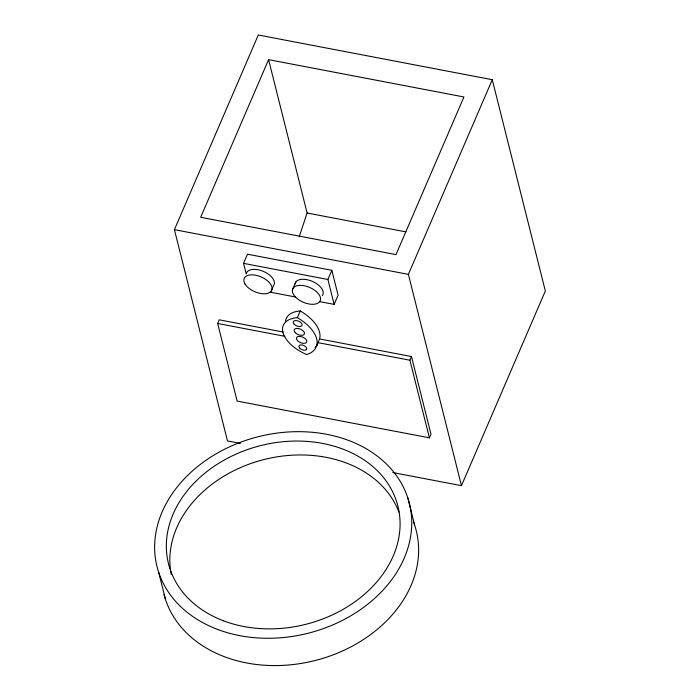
<?xml version="1.0" encoding="UTF-8"?>
<svg xmlns="http://www.w3.org/2000/svg" width="700" height="700" viewBox="0 0 700 700"><rect width="100%" height="100%" fill="white"/><g stroke="black" fill="none" stroke-linecap="round" stroke-linejoin="round"><path stroke-width="1.05" d="M299.189 236.766L307.108 213.001L268.59 59.649L463.925 96.976L395.999 254.608L200.664 217.28L268.59 59.649M240.371 443.424L227.491 440.956L174.414 229.661L258.3 35L492.275 79.712L545.344 291.007L461.466 485.669L392.77 472.544M285.521 321.046A32.725 17.614 23.3 0 1 300.256 310.931A37.1 19.968 23.3 0 1 319.585 338.931L411.486 356.554L430.981 434.166L429.406 437.832L237.151 401.091L217.656 323.47L219.231 319.812L283.316 332.054M271.154 291.174L273.516 285.688A14.98 8.059 23.3 0 0 263.524 271.434A14.98 8.059 23.3 0 0 246.251 273.901L243.547 263.358L247.494 254.205L331.844 270.322L338.1 295.234L334.154 304.386L319.209 301.534M292.408 289.914L295.881 281.89M297.36 317.642A37.1 19.968 23.3 0 1 316.697 345.642L315.385 348.547A37.1 19.968 23.3 0 1 306.626 354.541A32.725 17.614 23.3 0 1 287.21 340.567L284.506 336.473A32.725 17.614 23.3 0 1 297.36 317.642L300.256 310.931M334.154 304.386L327.898 279.475L331.844 270.322M316.671 345.695L319.585 338.931M461.466 485.669L408.389 274.374L492.275 79.712M429.406 437.832L409.902 360.211L411.486 356.554M307.108 213.001L405.851 231.866M174.414 229.661L408.389 274.374M243.547 263.358L327.898 279.475M270.095 292.145L295.724 297.045M217.656 323.47L284.935 336.332M409.902 360.211L317.984 342.641L316.706 345.494A37.1 19.968 23.3 0 1 315.166 347.41M407.776 497.77L414.636 525.079M158.638 572.163L165.498 599.471M295.041 283.815A14.98 8.059 23.3 0 1 312.314 281.356A14.98 8.059 23.3 0 1 322.306 295.601M413.586 522.095A130.086 101.377 -14.1 0 1 320.547 659.041A130.086 101.377 -14.1 0 1 164.01 594.405M171.299 574.586A118.265 92.164 -14.1 0 1 261.03 460.32A118.265 92.164 -14.1 0 1 398.895 512.094M245.07 284.104L244.002 281.654L243.889 279.387A14.98 8.059 23.3 0 1 264.058 278.39A14.98 8.059 23.3 0 1 267.803 293.309A14.98 8.059 23.3 0 1 245.07 284.104M295.54 297.089A14.98 8.059 23.3 0 0 319.672 301.7A14.98 8.059 23.3 0 0 304.176 285.74A14.98 8.059 23.3 0 0 295.54 297.089M294.227 324.257A4.734 2.546 23.3 0 0 301.849 325.719A4.734 2.546 23.3 0 0 296.957 320.679A4.734 2.546 23.3 0 0 294.227 324.257M297.596 340.716A5.521 2.966 23.3 0 0 306.486 342.422A5.521 2.966 23.3 0 0 300.781 336.534A5.521 2.966 23.3 0 0 297.596 340.716M299.618 347.988A4.191 2.258 23.3 0 0 306.434 349.598A4.191 2.258 23.3 0 0 302.505 345.065A4.191 2.258 23.3 0 0 299.618 347.988M217.595 629.423A130.086 101.377 -14.1 0 0 411.757 523.985A130.086 101.377 -14.1 0 0 220.264 451.5A130.086 101.377 -14.1 0 0 217.595 629.423M223.562 620.83A118.265 92.164 -14.1 0 0 400.076 524.983A118.265 92.164 -14.1 0 0 225.977 459.086A118.265 92.164 -14.1 0 0 223.562 620.83M295.286 332.692A5.521 2.966 23.3 0 0 304.185 334.39A5.521 2.966 23.3 0 0 298.471 328.51A5.521 2.966 23.3 0 0 295.286 332.692"/></g></svg>
